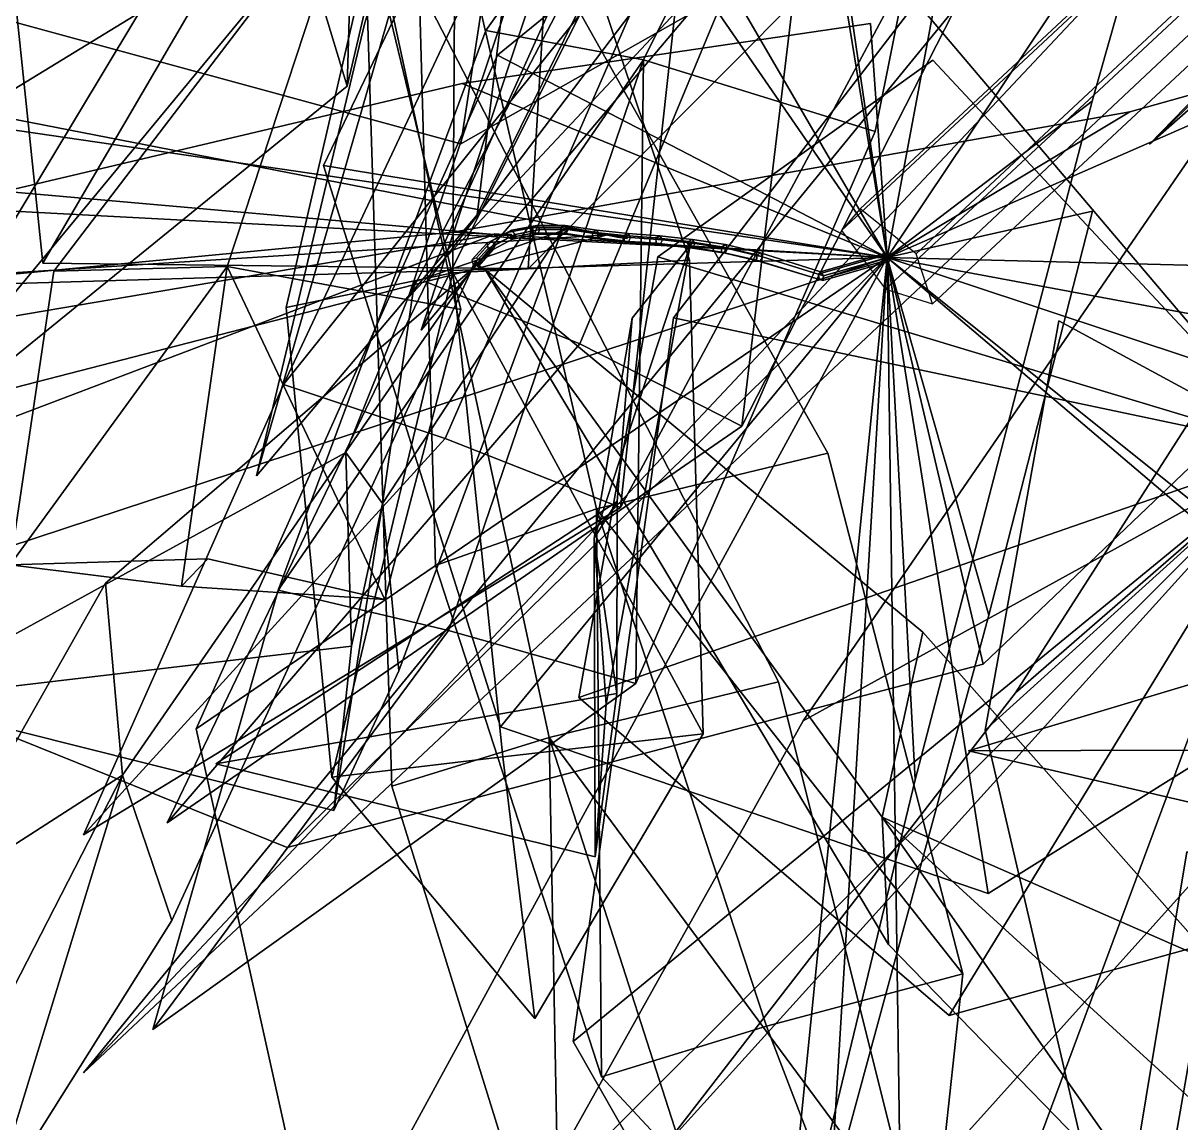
# Model space of a CAD drawing. Header units: metres. Extents: x -422 to 269, y -311 to 154.
# Drawn here: x -342.8 to -288.6, y -136.4 to -84.9 of the extents above; entities that cross this region are included whole.
import ezdxf

# ---------------------------------------------------------------- set-up
doc = ezdxf.new("R2010")
doc.units = ezdxf.units.M

msp = doc.modelspace()

# ---------------------------------------------------------------- linework, layer by layer
at = {"layer": 'coral-li_Intrnd', "color": 3}
for points in [[(-284.9926, -76.2491, 492.2734), (-303.6199, -93.6227, 502.6831), (-304.5042, -94.6446, 499.3952), (-285.8769, -77.271, 488.9856)], [(-282.377, -78.3595, 493.4315), (-301.0044, -95.7331, 503.8412), (-303.6199, -93.6227, 502.6831), (-284.9926, -76.2491, 492.2734)], [(-285.8769, -77.271, 488.9856), (-304.5042, -94.6446, 499.3952), (-302.4434, -97.3961, 498.4906), (-283.8161, -80.02258, 488.081)], [(-281.6204, -80.7054, 490.8702), (-300.2477, -98.07905, 501.2798), (-301.0044, -95.7331, 503.8412), (-282.377, -78.3595, 493.4315)], [(-283.8161, -80.02258, 488.081), (-302.4434, -97.3961, 498.4906), (-300.2477, -98.07905, 501.2798), (-281.6204, -80.7054, 490.8702)]]:
    msp.add_3dface(points, dxfattribs=at)
at = {"layer": 'coral-li_Leaf', "color": 3}
for points in [[(-238.7747, -37.8485, 415.8614), (-290.0827, -90.6017, 398.9968), (-238.4681, -40.3629, 398.9482)], [(-238.7747, -37.8485, 415.8614), (-238.4681, -40.3629, 398.9482), (-290.0827, -90.6017, 398.9968)], [(-238.4681, -40.3629, 398.9482), (-290.0827, -90.6017, 398.9968), (-239.4201, -46.04441, 379.2405)], [(-238.4681, -40.3629, 398.9482), (-239.4201, -46.04441, 379.2405), (-290.0827, -90.6017, 398.9968)], [(-294.505, -48.01874, 404.6615), (-321.1487, -85.2907, 418.0267), (-313.77, -86.6579, 423.1581)], [(-294.505, -48.01874, 404.6615), (-313.77, -86.6579, 423.1581), (-321.1487, -85.2907, 418.0267)], [(-313.77, -86.6579, 423.1581), (-302.9224, -90.00925, 427.8587), (-294.505, -48.01874, 404.6615)], [(-313.77, -86.6579, 423.1581), (-294.505, -48.01874, 404.6615), (-302.9224, -90.00925, 427.8587)], [(-261.8304, -60.6602, 445.2802), (-339.9777, -134.0697, 433.5933), (-269.9305, -59.5522, 422.2572)], [(-261.8304, -60.6602, 445.2802), (-269.9305, -59.5522, 422.2572), (-339.9777, -134.0697, 433.5933)], [(-269.9305, -59.5522, 422.2572), (-339.9777, -134.0697, 433.5933), (-281.1758, -62.2193, 395.2979)], [(-269.9305, -59.5522, 422.2572), (-281.1758, -62.2193, 395.2979), (-339.9777, -134.0697, 433.5933)], [(-326.8136, -59.7397, 322.4829), (-329.6631, -81.1738, 306.4727), (-327.6305, -87.8942, 313.1901)], [(-326.8136, -59.7397, 322.4829), (-327.6305, -87.8942, 313.1901), (-329.6631, -81.1738, 306.4727)], [(-326.8136, -59.7397, 322.4829), (-327.6305, -87.8942, 313.1901), (-322.7631, -67.06164, 329.8543)], [(-326.8136, -59.7397, 322.4829), (-322.7631, -67.06164, 329.8543), (-327.6305, -87.8942, 313.1901)], [(-322.4857, -63.7273, 396.0552), (-330.4829, -98.2463, 420.9609), (-322.6964, -96.6285, 423.1555)], [(-322.4857, -63.7273, 396.0552), (-322.6964, -96.6285, 423.1555), (-330.4829, -98.2463, 420.9609)], [(-322.6964, -96.6285, 423.1555), (-311.6086, -96.03683, 424.1868), (-322.4857, -63.7273, 396.0552)], [(-322.6964, -96.6285, 423.1555), (-322.4857, -63.7273, 396.0552), (-311.6086, -96.03683, 424.1868)], [(-313.9787, -68.5864, 284.1694), (-324.1729, -99.3138, 269.0543), (-311.7855, -74.6509, 289.0598)], [(-313.9787, -68.5864, 284.1694), (-311.7855, -74.6509, 289.0598), (-324.1729, -99.3138, 269.0543)], [(-315.0077, -68.8494, 275.611), (-324.7797, -97.7991, 257.0913), (-313.1148, -75.3943, 279.9797)], [(-315.0077, -68.8494, 275.611), (-313.1148, -75.3943, 279.9797), (-324.7797, -97.7991, 257.0913)], [(-324.6166, -70.4184, 401.897), (-323.4979, -110.3305, 418.6777), (-315.9662, -107.6647, 420.7346)], [(-324.6166, -70.4184, 401.897), (-315.9662, -107.6647, 420.7346), (-323.4979, -110.3305, 418.6777)], [(-315.9662, -107.6647, 420.7346), (-305.135, -105.0597, 421.2376), (-324.6166, -70.4184, 401.897)], [(-315.9662, -107.6647, 420.7346), (-324.6166, -70.4184, 401.897), (-305.135, -105.0597, 421.2376)], [(-311.7424, -70.08252, 401.4417), (-323.9006, -97.06001, 405.7156), (-305.4226, -72.6834, 407.4368)], [(-311.7424, -70.08252, 401.4417), (-305.4226, -72.6834, 407.4368), (-323.9006, -97.06001, 405.7156)], [(-305.4226, -72.6834, 407.4368), (-323.9006, -97.06001, 405.7156), (-316.7435, -99.9459, 410.186)], [(-305.4226, -72.6834, 407.4368), (-316.7435, -99.9459, 410.186), (-323.9006, -97.06001, 405.7156)], [(-305.4226, -72.6834, 407.4368), (-316.7435, -99.9459, 410.186), (-309.1687, -103.8023, 416.6974)], [(-305.4226, -72.6834, 407.4368), (-309.1687, -103.8023, 416.6974), (-316.7435, -99.9459, 410.186)], [(-305.4226, -72.6834, 407.4368), (-309.1687, -103.8023, 416.6974), (-295.6685, -77.3659, 413.2617)], [(-305.4226, -72.6834, 407.4368), (-295.6685, -77.3659, 413.2617), (-309.1687, -103.8023, 416.6974)], [(-311.7855, -74.6509, 289.0598), (-324.1729, -99.3138, 269.0543), (-310.1409, -82.7068, 294.2381)], [(-311.7855, -74.6509, 289.0598), (-310.1409, -82.7068, 294.2381), (-324.1729, -99.3138, 269.0543)], [(-313.1148, -75.3943, 279.9797), (-324.7797, -97.7991, 257.0913), (-311.8043, -83.9408, 284.4134)], [(-313.1148, -75.3943, 279.9797), (-311.8043, -83.9408, 284.4134), (-324.7797, -97.7991, 257.0913)], [(-332.3957, -76.1505, 300.7453), (-350.7755, -106.7029, 298.4437), (-329.6631, -81.1738, 306.4727)], [(-332.3957, -76.1505, 300.7453), (-329.6631, -81.1738, 306.4727), (-350.7755, -106.7029, 298.4437)], [(-318.5131, -76.08722, 411.7522), (-330.6132, -101.8482, 420.9082), (-311.5917, -78.1057, 417.2898)], [(-318.5131, -76.08722, 411.7522), (-311.5917, -78.1057, 417.2898), (-330.6132, -101.8482, 420.9082)], [(-327.2279, -78.01652, 406.9021), (-341.3569, -96.5397, 443.4134), (-333.2492, -96.3222, 444.9233)], [(-327.2279, -78.01652, 406.9021), (-333.2492, -96.3222, 444.9233), (-341.3569, -96.5397, 443.4134)], [(-333.2492, -96.3222, 444.9233), (-322.3206, -98.3409, 445.8436), (-327.2279, -78.01652, 406.9021)], [(-333.2492, -96.3222, 444.9233), (-327.2279, -78.01652, 406.9021), (-322.3206, -98.3409, 445.8436)], [(-311.5917, -78.1057, 417.2898), (-330.6132, -101.8482, 420.9082), (-323.0427, -104.3755, 424.888)], [(-311.5917, -78.1057, 417.2898), (-323.0427, -104.3755, 424.888), (-330.6132, -101.8482, 420.9082)], [(-326.882, -78.1027, 406.2949), (-325.5396, -120.6463, 414.2988), (-318.1754, -118.3692, 417.2392)], [(-326.882, -78.1027, 406.2949), (-318.1754, -118.3692, 417.2392), (-325.5396, -120.6463, 414.2988)], [(-318.1754, -118.3692, 417.2392), (-307.4446, -115.774, 418.8116), (-326.882, -78.1027, 406.2949)], [(-318.1754, -118.3692, 417.2392), (-326.882, -78.1027, 406.2949), (-307.4446, -115.774, 418.8116)], [(-311.5917, -78.1057, 417.2898), (-323.0427, -104.3755, 424.888), (-314.8394, -107.6145, 430.9594)], [(-311.5917, -78.1057, 417.2898), (-314.8394, -107.6145, 430.9594), (-323.0427, -104.3755, 424.888)], [(-311.5917, -78.1057, 417.2898), (-314.8394, -107.6145, 430.9594), (-301.3199, -82.3274, 422.5496)], [(-311.5917, -78.1057, 417.2898), (-301.3199, -82.3274, 422.5496), (-314.8394, -107.6145, 430.9594)], [(-329.6631, -81.1738, 306.4727), (-350.7755, -106.7029, 298.4437), (-327.6305, -87.8942, 313.1901)], [(-329.6631, -81.1738, 306.4727), (-327.6305, -87.8942, 313.1901), (-350.7755, -106.7029, 298.4437)], [(-321.1487, -85.2907, 418.0267), (-330.8575, -111.4746, 428.7044), (-313.77, -86.6579, 423.1581)], [(-321.1487, -85.2907, 418.0267), (-313.77, -86.6579, 423.1581), (-330.8575, -111.4746, 428.7044)], [(-357.7393, -97.5488, 508.4318), (-358.6352, -86.4395, 508.8017), (-315.4464, -94.8437, 513.0098)], [(-357.7393, -97.5488, 508.4318), (-315.4464, -94.8437, 513.0098), (-358.6352, -86.4395, 508.8017)], [(-313.77, -86.6579, 423.1581), (-330.8575, -111.4746, 428.7044), (-322.8961, -113.3587, 432.2546)], [(-313.77, -86.6579, 423.1581), (-322.8961, -113.3587, 432.2546), (-330.8575, -111.4746, 428.7044)], [(-313.77, -86.6579, 423.1581), (-322.8961, -113.3587, 432.2546), (-314.124, -115.8399, 437.8707)], [(-313.77, -86.6579, 423.1581), (-314.124, -115.8399, 437.8707), (-322.8961, -113.3587, 432.2546)], [(-313.77, -86.6579, 423.1581), (-314.124, -115.8399, 437.8707), (-302.9224, -90.00925, 427.8587)], [(-313.77, -86.6579, 423.1581), (-302.9224, -90.00925, 427.8587), (-314.124, -115.8399, 437.8707)], [(-362.0593, -101.8466, 528.6406), (-363.5914, -91.05433, 530.993), (-320.7627, -94.832, 520.7444)], [(-362.0593, -101.8466, 528.6406), (-320.7627, -94.832, 520.7444), (-363.5914, -91.05433, 530.993)], [(-317.5836, -94.664, 517.2385), (-325.2144, -115.2587, 554.5674), (-325.9778, -107.4232, 557.0343)], [(-317.5836, -94.664, 517.2385), (-325.9778, -107.4232, 557.0343), (-325.2144, -115.2587, 554.5674)], [(-325.9778, -107.4232, 557.0343), (-324.4901, -97.04379, 560.8302), (-317.5836, -94.664, 517.2385)], [(-325.9778, -107.4232, 557.0343), (-317.5836, -94.664, 517.2385), (-324.4901, -97.04379, 560.8302)], [(-320.7627, -94.832, 520.7444), (-360.5476, -109.9561, 528.7595), (-362.0593, -101.8466, 528.6406)], [(-320.7627, -94.832, 520.7444), (-362.0593, -101.8466, 528.6406), (-360.5476, -109.9561, 528.7595)], [(-315.4464, -94.8437, 513.0098), (-357.2881, -105.6274, 510.0426), (-357.7393, -97.5488, 508.4318)], [(-315.4464, -94.8437, 513.0098), (-357.7393, -97.5488, 508.4318), (-357.2881, -105.6274, 510.0426)], [(-311.5809, -95.3283, 510.1295), (-315.5129, -116.8166, 547.5275), (-316.0803, -109.0447, 550.2366)], [(-311.5809, -95.3283, 510.1295), (-316.0803, -109.0447, 550.2366), (-315.5129, -116.8166, 547.5275)], [(-316.0803, -109.0447, 550.2366), (-314.294, -98.7425, 554.1134), (-311.5809, -95.3283, 510.1295)], [(-316.0803, -109.0447, 550.2366), (-311.5809, -95.3283, 510.1295), (-314.294, -98.7425, 554.1134)], [(-341.3569, -96.5397, 443.4134), (-343.4012, -110.2951, 466.7107), (-333.2492, -96.3222, 444.9233)], [(-341.3569, -96.5397, 443.4134), (-333.2492, -96.3222, 444.9233), (-343.4012, -110.2951, 466.7107)], [(-333.2492, -96.3222, 444.9233), (-343.4012, -110.2951, 466.7107), (-335.3827, -111.2885, 467.1793)], [(-333.2492, -96.3222, 444.9233), (-335.3827, -111.2885, 467.1793), (-343.4012, -110.2951, 466.7107)], [(-333.2492, -96.3222, 444.9233), (-335.3827, -111.2885, 467.1793), (-325.8685, -111.91, 469.053)], [(-333.2492, -96.3222, 444.9233), (-325.8685, -111.91, 469.053), (-335.3827, -111.2885, 467.1793)], [(-333.2492, -96.3222, 444.9233), (-325.8685, -111.91, 469.053), (-322.3206, -98.3409, 445.8436)], [(-333.2492, -96.3222, 444.9233), (-322.3206, -98.3409, 445.8436), (-325.8685, -111.91, 469.053)], [(-322.6964, -96.6285, 423.1555), (-310.9782, -118.1982, 439.8028), (-311.6086, -96.03683, 424.1868)], [(-322.6964, -96.6285, 423.1555), (-311.6086, -96.03683, 424.1868), (-310.9782, -118.1982, 439.8028)], [(-338.1465, -120.1428, 556.6746), (-338.9379, -111.1527, 563.225), (-321.7968, -96.4698, 525.2224)], [(-338.1465, -120.1428, 556.6746), (-321.7968, -96.4698, 525.2224), (-338.9379, -111.1527, 563.225)], [(-321.7968, -96.4698, 525.2224), (-335.8352, -126.9414, 552.6126), (-338.1465, -120.1428, 556.6746)], [(-321.7968, -96.4698, 525.2224), (-338.1465, -120.1428, 556.6746), (-335.8352, -126.9414, 552.6126)], [(-330.4829, -98.2463, 420.9609), (-328.3522, -120.2302, 436.7191), (-322.6964, -96.6285, 423.1555)], [(-330.4829, -98.2463, 420.9609), (-322.6964, -96.6285, 423.1555), (-328.3522, -120.2302, 436.7191)], [(-322.6964, -96.6285, 423.1555), (-328.3522, -120.2302, 436.7191), (-320.3502, -119.2834, 437.4777)], [(-322.6964, -96.6285, 423.1555), (-320.3502, -119.2834, 437.4777), (-328.3522, -120.2302, 436.7191)], [(-322.6964, -96.6285, 423.1555), (-320.3502, -119.2834, 437.4777), (-310.9782, -118.1982, 439.8028)], [(-322.6964, -96.6285, 423.1555), (-310.9782, -118.1982, 439.8028), (-320.3502, -119.2834, 437.4777)], [(-321.1748, -96.4746, 525.0963), (-302.3062, -128.0611, 547.9455), (-302.6009, -122.1046, 553.6459)], [(-321.1748, -96.4746, 525.0963), (-302.6009, -122.1046, 553.6459), (-302.3062, -128.0611, 547.9455)], [(-302.6009, -122.1046, 553.6459), (-300.6924, -113.4383, 560.3994), (-321.1748, -96.4746, 525.0963)], [(-302.6009, -122.1046, 553.6459), (-321.1748, -96.4746, 525.0963), (-300.6924, -113.4383, 560.3994)], [(-323.9006, -97.06001, 405.7156), (-336.0628, -122.3675, 433.314), (-316.7435, -99.9459, 410.186)], [(-323.9006, -97.06001, 405.7156), (-316.7435, -99.9459, 410.186), (-336.0628, -122.3675, 433.314)], [(-325.9778, -107.4232, 557.0343), (-327.6948, -105.0281, 586.5472), (-324.4901, -97.04379, 560.8302)], [(-325.9778, -107.4232, 557.0343), (-324.4901, -97.04379, 560.8302), (-327.6948, -105.0281, 586.5472)], [(-316.0803, -109.0447, 550.2366), (-314.9934, -107.3287, 579.8267), (-314.294, -98.7425, 554.1134)], [(-316.0803, -109.0447, 550.2366), (-314.294, -98.7425, 554.1134), (-314.9934, -107.3287, 579.8267)], [(-316.7435, -99.9459, 410.186), (-336.0628, -122.3675, 433.314), (-309.1687, -103.8023, 416.6974)], [(-316.7435, -99.9459, 410.186), (-309.1687, -103.8023, 416.6974), (-336.0628, -122.3675, 433.314)], [(-330.6132, -101.8482, 420.9082), (-339.9773, -122.9319, 452.812), (-323.0427, -104.3755, 424.888)], [(-330.6132, -101.8482, 420.9082), (-323.0427, -104.3755, 424.888), (-339.9773, -122.9319, 452.812)], [(-323.0427, -104.3755, 424.888), (-339.9773, -122.9319, 452.812), (-314.8394, -107.6145, 430.9594)], [(-323.0427, -104.3755, 424.888), (-314.8394, -107.6145, 430.9594), (-339.9773, -122.9319, 452.812)], [(-327.4389, -114.0934, 583.0582), (-348.818, -116.6266, 609.4863), (-327.6948, -105.0281, 586.5472)], [(-327.4389, -114.0934, 583.0582), (-327.6948, -105.0281, 586.5472), (-348.818, -116.6266, 609.4863)], [(-325.9778, -107.4232, 557.0343), (-327.4389, -114.0934, 583.0582), (-327.6948, -105.0281, 586.5472)], [(-325.9778, -107.4232, 557.0343), (-327.6948, -105.0281, 586.5472), (-327.4389, -114.0934, 583.0582)], [(-315.9662, -107.6647, 420.7346), (-298.8205, -129.4297, 431.3179), (-305.135, -105.0597, 421.2376)], [(-315.9662, -107.6647, 420.7346), (-305.135, -105.0597, 421.2376), (-298.8205, -129.4297, 431.3179)], [(-315.0218, -116.3108, 576.1201), (-333.7745, -119.6012, 604.3943), (-314.9934, -107.3287, 579.8267)], [(-315.0218, -116.3108, 576.1201), (-314.9934, -107.3287, 579.8267), (-333.7745, -119.6012, 604.3943)], [(-325.2144, -115.2587, 554.5674), (-328.2644, -121.7983, 580.7224), (-325.9778, -107.4232, 557.0343)], [(-325.2144, -115.2587, 554.5674), (-325.9778, -107.4232, 557.0343), (-328.2644, -121.7983, 580.7224)], [(-325.9778, -107.4232, 557.0343), (-328.2644, -121.7983, 580.7224), (-327.4389, -114.0934, 583.0582)], [(-325.9778, -107.4232, 557.0343), (-327.4389, -114.0934, 583.0582), (-328.2644, -121.7983, 580.7224)], [(-323.4979, -110.3305, 418.6777), (-315.7356, -134.2555, 428.851), (-315.9662, -107.6647, 420.7346)], [(-323.4979, -110.3305, 418.6777), (-315.9662, -107.6647, 420.7346), (-315.7356, -134.2555, 428.851)], [(-316.0803, -109.0447, 550.2366), (-315.0218, -116.3108, 576.1201), (-314.9934, -107.3287, 579.8267)], [(-316.0803, -109.0447, 550.2366), (-314.9934, -107.3287, 579.8267), (-315.0218, -116.3108, 576.1201)], [(-315.9662, -107.6647, 420.7346), (-315.7356, -134.2555, 428.851), (-308.0139, -131.8817, 429.3466)], [(-315.9662, -107.6647, 420.7346), (-308.0139, -131.8817, 429.3466), (-315.7356, -134.2555, 428.851)], [(-315.9662, -107.6647, 420.7346), (-308.0139, -131.8817, 429.3466), (-298.8205, -129.4297, 431.3179)], [(-315.9662, -107.6647, 420.7346), (-298.8205, -129.4297, 431.3179), (-308.0139, -131.8817, 429.3466)], [(-261.7072, -118.882, 611.1658), (-298.5492, -118.9948, 603.8492), (-263.7991, -108.5782, 609.1403)], [(-261.7072, -118.882, 611.1658), (-263.7991, -108.5782, 609.1403), (-298.5492, -118.9948, 603.8492)], [(-315.5129, -116.8166, 547.5275), (-316.0244, -123.9672, 573.6954), (-316.0803, -109.0447, 550.2366)], [(-315.5129, -116.8166, 547.5275), (-316.0803, -109.0447, 550.2366), (-316.0244, -123.9672, 573.6954)], [(-316.0803, -109.0447, 550.2366), (-316.0244, -123.9672, 573.6954), (-315.0218, -116.3108, 576.1201)], [(-316.0803, -109.0447, 550.2366), (-315.0218, -116.3108, 576.1201), (-316.0244, -123.9672, 573.6954)], [(-343.4012, -110.2951, 466.7107), (-334.1505, -110.0131, 501.2201), (-335.3827, -111.2885, 467.1793)], [(-343.4012, -110.2951, 466.7107), (-335.3827, -111.2885, 467.1793), (-334.1505, -110.0131, 501.2201)], [(-335.3827, -111.2885, 467.1793), (-334.1505, -110.0131, 501.2201), (-325.8685, -111.91, 469.053)], [(-335.3827, -111.2885, 467.1793), (-325.8685, -111.91, 469.053), (-334.1505, -110.0131, 501.2201)], [(-338.1465, -120.1428, 556.6746), (-347.4026, -126.0848, 584.2193), (-338.9379, -111.1527, 563.225)], [(-338.1465, -120.1428, 556.6746), (-338.9379, -111.1527, 563.225), (-347.4026, -126.0848, 584.2193)], [(-330.8575, -111.4746, 428.7044), (-336.7274, -132.0464, 461.756), (-322.8961, -113.3587, 432.2546)], [(-330.8575, -111.4746, 428.7044), (-322.8961, -113.3587, 432.2546), (-336.7274, -132.0464, 461.756)], [(-322.8961, -113.3587, 432.2546), (-336.7274, -132.0464, 461.756), (-314.124, -115.8399, 437.8707)], [(-322.8961, -113.3587, 432.2546), (-314.124, -115.8399, 437.8707), (-336.7274, -132.0464, 461.756)], [(-302.6009, -122.1046, 553.6459), (-286.9611, -128.9485, 577.8999), (-300.6924, -113.4383, 560.3994)], [(-302.6009, -122.1046, 553.6459), (-300.6924, -113.4383, 560.3994), (-286.9611, -128.9485, 577.8999)], [(-328.2644, -121.7983, 580.7224), (-348.818, -116.6266, 609.4863), (-327.4389, -114.0934, 583.0582)], [(-328.2644, -121.7983, 580.7224), (-327.4389, -114.0934, 583.0582), (-348.818, -116.6266, 609.4863)], [(-318.1754, -118.3692, 417.2392), (-300.9935, -141.6343, 423.813), (-307.4446, -115.774, 418.8116)], [(-318.1754, -118.3692, 417.2392), (-307.4446, -115.774, 418.8116), (-300.9935, -141.6343, 423.813)], [(-316.0244, -123.9672, 573.6954), (-333.7745, -119.6012, 604.3943), (-315.0218, -116.3108, 576.1201)], [(-316.0244, -123.9672, 573.6954), (-315.0218, -116.3108, 576.1201), (-333.7745, -119.6012, 604.3943)], [(-325.5396, -120.6463, 414.2988), (-317.6575, -146.0705, 419.5559), (-318.1754, -118.3692, 417.2392)], [(-325.5396, -120.6463, 414.2988), (-318.1754, -118.3692, 417.2392), (-317.6575, -146.0705, 419.5559)], [(-320.3502, -119.2834, 437.4777), (-318.8452, -131.5198, 469.2571), (-310.9782, -118.1982, 439.8028)], [(-320.3502, -119.2834, 437.4777), (-310.9782, -118.1982, 439.8028), (-318.8452, -131.5198, 469.2571)], [(-318.1754, -118.3692, 417.2392), (-317.6575, -146.0705, 419.5559), (-310.0264, -143.7447, 420.9199)], [(-318.1754, -118.3692, 417.2392), (-310.0264, -143.7447, 420.9199), (-317.6575, -146.0705, 419.5559)], [(-318.1754, -118.3692, 417.2392), (-310.0264, -143.7447, 420.9199), (-300.9935, -141.6343, 423.813)], [(-318.1754, -118.3692, 417.2392), (-300.9935, -141.6343, 423.813), (-310.0264, -143.7447, 420.9199)], [(-261.0741, -127.7187, 612.1903), (-298.5492, -118.9948, 603.8492), (-261.7072, -118.882, 611.1658)], [(-261.0741, -127.7187, 612.1903), (-261.7072, -118.882, 611.1658), (-298.5492, -118.9948, 603.8492)], [(-328.3522, -120.2302, 436.7191), (-318.8452, -131.5198, 469.2571), (-320.3502, -119.2834, 437.4777)], [(-328.3522, -120.2302, 436.7191), (-320.3502, -119.2834, 437.4777), (-318.8452, -131.5198, 469.2571)], [(-338.1465, -120.1428, 556.6746), (-345.1739, -133.8078, 578.7597), (-347.4026, -126.0848, 584.2193)], [(-338.1465, -120.1428, 556.6746), (-347.4026, -126.0848, 584.2193), (-345.1739, -133.8078, 578.7597)], [(-338.1465, -120.1428, 556.6746), (-344.4379, -140.6, 574.4206), (-345.1739, -133.8078, 578.7597)], [(-338.1465, -120.1428, 556.6746), (-345.1739, -133.8078, 578.7597), (-344.4379, -140.6, 574.4206)], [(-335.8352, -126.9414, 552.6126), (-344.4379, -140.6, 574.4206), (-338.1465, -120.1428, 556.6746)], [(-335.8352, -126.9414, 552.6126), (-338.1465, -120.1428, 556.6746), (-344.4379, -140.6, 574.4206)], [(-302.3062, -128.0611, 547.9455), (-288.404, -142.359, 566.3426), (-302.6009, -122.1046, 553.6459)], [(-302.3062, -128.0611, 547.9455), (-302.6009, -122.1046, 553.6459), (-288.404, -142.359, 566.3426)], [(-302.6009, -122.1046, 553.6459), (-288.404, -142.359, 566.3426), (-287.4925, -135.8929, 571.1241)], [(-302.6009, -122.1046, 553.6459), (-287.4925, -135.8929, 571.1241), (-288.404, -142.359, 566.3426)], [(-302.6009, -122.1046, 553.6459), (-287.4925, -135.8929, 571.1241), (-286.9611, -128.9485, 577.8999)], [(-302.6009, -122.1046, 553.6459), (-286.9611, -128.9485, 577.8999), (-287.4925, -135.8929, 571.1241)], [(-288.337, -123.7199, 470.116), (-292.7786, -150.5148, 457.6189), (-279.8278, -126.5416, 471.625)], [(-288.337, -123.7199, 470.116), (-279.8278, -126.5416, 471.625), (-292.7786, -150.5148, 457.6189)], [(-279.8278, -126.5416, 471.625), (-292.7786, -150.5148, 457.6189), (-284.0532, -152.3593, 457.6769)], [(-279.8278, -126.5416, 471.625), (-284.0532, -152.3593, 457.6769), (-292.7786, -150.5148, 457.6189)], [(-308.0139, -131.8817, 429.3466), (-301.0532, -150.024, 457.3526), (-298.8205, -129.4297, 431.3179)], [(-308.0139, -131.8817, 429.3466), (-298.8205, -129.4297, 431.3179), (-301.0532, -150.024, 457.3526)], [(-315.7356, -134.2555, 428.851), (-301.0532, -150.024, 457.3526), (-308.0139, -131.8817, 429.3466)], [(-315.7356, -134.2555, 428.851), (-308.0139, -131.8817, 429.3466), (-301.0532, -150.024, 457.3526)]]:
    msp.add_3dface(points, dxfattribs=at)
at = {"layer": 'coral-li_Mrstm', "color": 3}
for points in [[(-316.5329, -52.7753, 391.8229), (-349.6227, -83.1337, 357.7736), (-322.3101, -90.591, 369.0615)], [(-316.5329, -52.7753, 391.8229), (-322.3101, -90.591, 369.0615), (-349.6227, -83.1337, 357.7736)], [(-316.5329, -52.7753, 391.8229), (-341.8842, -96.1676, 417.3246), (-344.9959, -66.4237, 423.2086)], [(-316.5329, -52.7753, 391.8229), (-344.9959, -66.4237, 423.2086), (-341.8842, -96.1676, 417.3246)], [(-316.5329, -52.7753, 391.8229), (-319.1581, -96.4318, 399.3209), (-341.8842, -96.1676, 417.3246)], [(-316.5329, -52.7753, 391.8229), (-341.8842, -96.1676, 417.3246), (-319.1581, -96.4318, 399.3209)], [(-316.5329, -52.7753, 391.8229), (-326.8116, -84.9283, 363.0214), (-331.8821, -106.1286, 382.1401)], [(-316.5329, -52.7753, 391.8229), (-331.8821, -106.1286, 382.1401), (-326.8116, -84.9283, 363.0214)], [(-316.5329, -52.7753, 391.8229), (-331.8821, -106.1286, 382.1401), (-321.5486, -93.9093, 408.0807)], [(-316.5329, -52.7753, 391.8229), (-321.5486, -93.9093, 408.0807), (-331.8821, -106.1286, 382.1401)], [(-316.5329, -52.7753, 391.8229), (-322.3101, -90.591, 369.0615), (-296.6451, -76.02074, 385.6973)], [(-316.5329, -52.7753, 391.8229), (-296.6451, -76.02074, 385.6973), (-322.3101, -90.591, 369.0615)], [(-316.5329, -52.7753, 391.8229), (-321.5486, -93.9093, 408.0807), (-307.2958, -65.1541, 418.9309)], [(-316.5329, -52.7753, 391.8229), (-307.2958, -65.1541, 418.9309), (-321.5486, -93.9093, 408.0807)], [(-316.5329, -52.7753, 391.8229), (-297.1571, -74.3231, 384.4655), (-319.1581, -96.4318, 399.3209)], [(-316.5329, -52.7753, 391.8229), (-319.1581, -96.4318, 399.3209), (-297.1571, -74.3231, 384.4655)], [(-302.3586, -95.9046, 501.1315), (-319.1293, -71.5768, 511.1465), (-306.2799, -69.2777, 496.6967)], [(-302.3586, -95.9046, 501.1315), (-306.2799, -69.2777, 496.6967), (-319.1293, -71.5768, 511.1465)], [(-302.3586, -95.9046, 501.1315), (-297.4208, -69.4606, 507.476), (-316.4592, -71.6585, 511.4834)], [(-302.3586, -95.9046, 501.1315), (-316.4592, -71.6585, 511.4834), (-297.4208, -69.4606, 507.476)], [(-302.3586, -95.9046, 501.1315), (-316.4592, -71.6585, 511.4834), (-345.7674, -89.5769, 507.8127)], [(-302.3586, -95.9046, 501.1315), (-345.7674, -89.5769, 507.8127), (-316.4592, -71.6585, 511.4834)], [(-302.3586, -95.9046, 501.1315), (-328.7478, -91.6058, 536.721), (-319.1293, -71.5768, 511.1465)], [(-302.3586, -95.9046, 501.1315), (-319.1293, -71.5768, 511.1465), (-328.7478, -91.6058, 536.721)], [(-302.3586, -95.9046, 501.1315), (-305.8574, -74.427, 484.0906), (-320.5963, -86.4373, 479.4146)], [(-302.3586, -95.9046, 501.1315), (-320.5963, -86.4373, 479.4146), (-305.8574, -74.427, 484.0906)], [(-302.3586, -95.9046, 501.1315), (-292.7749, -88.5919, 529.9078), (-289.3259, -76.4315, 515.0951)], [(-302.3586, -95.9046, 501.1315), (-289.3259, -76.4315, 515.0951), (-292.7749, -88.5919, 529.9078)], [(-283.2296, -104.8782, 507.4014), (-300.9827, -83.9585, 504.0667), (-312.3683, -98.7257, 510.0372)], [(-283.2296, -104.8782, 507.4014), (-312.3683, -98.7257, 510.0372), (-300.9827, -83.9585, 504.0667)], [(-302.3586, -95.9046, 501.1315), (-322.2606, -87.7654, 478.5247), (-303.1378, -84.9496, 476.1631)], [(-302.3586, -95.9046, 501.1315), (-303.1378, -84.9496, 476.1631), (-322.2606, -87.7654, 478.5247)], [(-302.3586, -95.9046, 501.1315), (-279.3123, -85.8182, 512.5793), (-291.0081, -89.08763, 527.9374)], [(-302.3586, -95.9046, 501.1315), (-291.0081, -89.08763, 527.9374), (-279.3123, -85.8182, 512.5793)], [(-302.3586, -95.9046, 501.1315), (-320.5963, -86.4373, 479.4146), (-334.6996, -117.964, 480.2402)], [(-302.3586, -95.9046, 501.1315), (-334.6996, -117.964, 480.2402), (-320.5963, -86.4373, 479.4146)], [(-283.2296, -104.8782, 507.4014), (-313.1016, -95.877, 507.6132), (-300.22, -86.6645, 496.2826)], [(-283.2296, -104.8782, 507.4014), (-300.22, -86.6645, 496.2826), (-313.1016, -95.877, 507.6132)], [(-302.3586, -95.9046, 501.1315), (-346.8106, -93.5582, 501.1404), (-322.2606, -87.7654, 478.5247)], [(-302.3586, -95.9046, 501.1315), (-322.2606, -87.7654, 478.5247), (-346.8106, -93.5582, 501.1404)], [(-302.3586, -95.9046, 501.1315), (-301.0496, -120.352, 538.308), (-292.7749, -88.5919, 529.9078)], [(-302.3586, -95.9046, 501.1315), (-292.7749, -88.5919, 529.9078), (-301.0496, -120.352, 538.308)], [(-302.3586, -95.9046, 501.1315), (-291.0081, -89.08763, 527.9374), (-322.6671, -94.719, 540.567)], [(-302.3586, -95.9046, 501.1315), (-322.6671, -94.719, 540.567), (-291.0081, -89.08763, 527.9374)], [(-302.3586, -95.9046, 501.1315), (-345.7674, -89.5769, 507.8127), (-355.5114, -113.414, 494.4885)], [(-302.3586, -95.9046, 501.1315), (-355.5114, -113.414, 494.4885), (-345.7674, -89.5769, 507.8127)], [(-283.2296, -104.8782, 507.4014), (-287.5597, -90.3264, 533.1572), (-306.2898, -117.594, 543.116)], [(-283.2296, -104.8782, 507.4014), (-306.2898, -117.594, 543.116), (-287.5597, -90.3264, 533.1572)], [(-302.3586, -95.9046, 501.1315), (-320.4583, -117.8742, 549.7696), (-328.7478, -91.6058, 536.721)], [(-302.3586, -95.9046, 501.1315), (-328.7478, -91.6058, 536.721), (-320.4583, -117.8742, 549.7696)], [(-302.3586, -95.9046, 501.1315), (-349.9891, -97.3273, 531.2186), (-346.8106, -93.5582, 501.1404)], [(-302.3586, -95.9046, 501.1315), (-346.8106, -93.5582, 501.1404), (-349.9891, -97.3273, 531.2186)], [(-302.3586, -95.9046, 501.1315), (-292.76, -93.7344, 475.3036), (-297.6025, -112.6447, 476.8207)], [(-302.3586, -95.9046, 501.1315), (-297.6025, -112.6447, 476.8207), (-292.76, -93.7344, 475.3036)], [(-302.3586, -95.9046, 501.1315), (-322.6671, -94.719, 540.567), (-349.9891, -97.3273, 531.2186)], [(-302.3586, -95.9046, 501.1315), (-349.9891, -97.3273, 531.2186), (-322.6671, -94.719, 540.567)], [(-283.2296, -104.8782, 507.4014), (-316.7917, -116.5069, 534.2313), (-313.1016, -95.877, 507.6132)], [(-283.2296, -104.8782, 507.4014), (-313.1016, -95.877, 507.6132), (-316.7917, -116.5069, 534.2313)], [(-302.3586, -95.9046, 501.1315), (-355.5114, -113.414, 494.4885), (-330.4443, -123.5292, 480.4055)], [(-302.3586, -95.9046, 501.1315), (-330.4443, -123.5292, 480.4055), (-355.5114, -113.414, 494.4885)], [(-302.3586, -95.9046, 501.1315), (-334.6996, -117.964, 480.2402), (-328.8265, -144.4834, 490.3849)], [(-302.3586, -95.9046, 501.1315), (-328.8265, -144.4834, 490.3849), (-334.6996, -117.964, 480.2402)], [(-302.3586, -95.9046, 501.1315), (-330.4443, -123.5292, 480.4055), (-297.8705, -114.9368, 476.8203)], [(-302.3586, -95.9046, 501.1315), (-297.8705, -114.9368, 476.8203), (-330.4443, -123.5292, 480.4055)], [(-302.3586, -95.9046, 501.1315), (-328.8265, -144.4834, 490.3849), (-301.7355, -140.3387, 503.7232)], [(-302.3586, -95.9046, 501.1315), (-301.7355, -140.3387, 503.7232), (-328.8265, -144.4834, 490.3849)], [(-302.3586, -95.9046, 501.1315), (-297.6315, -125.6834, 533.6873), (-320.4583, -117.8742, 549.7696)], [(-302.3586, -95.9046, 501.1315), (-320.4583, -117.8742, 549.7696), (-297.6315, -125.6834, 533.6873)], [(-302.3586, -95.9046, 501.1315), (-305.0254, -139.9672, 496.617), (-307.4541, -146.8511, 524.6776)], [(-302.3586, -95.9046, 501.1315), (-307.4541, -146.8511, 524.6776), (-305.0254, -139.9672, 496.617)], [(-302.3586, -95.9046, 501.1315), (-307.4541, -146.8511, 524.6776), (-301.0496, -120.352, 538.308)], [(-302.3586, -95.9046, 501.1315), (-301.0496, -120.352, 538.308), (-307.4541, -146.8511, 524.6776)], [(-302.3586, -95.9046, 501.1315), (-297.6025, -112.6447, 476.8207), (-305.0254, -139.9672, 496.617)], [(-302.3586, -95.9046, 501.1315), (-305.0254, -139.9672, 496.617), (-297.6025, -112.6447, 476.8207)], [(-302.3586, -95.9046, 501.1315), (-301.7355, -140.3387, 503.7232), (-279.3723, -115.4553, 509.0562)], [(-302.3586, -95.9046, 501.1315), (-279.3723, -115.4553, 509.0562), (-301.7355, -140.3387, 503.7232)], [(-302.3586, -95.9046, 501.1315), (-279.3723, -115.4553, 509.0562), (-275.5474, -96.5915, 506.1039)], [(-302.3586, -95.9046, 501.1315), (-275.5474, -96.5915, 506.1039), (-279.3723, -115.4553, 509.0562)], [(-302.3586, -95.9046, 501.1315), (-276.4483, -100.7343, 492.8097), (-279.4208, -114.2733, 506.6375)], [(-302.3586, -95.9046, 501.1315), (-279.4208, -114.2733, 506.6375), (-276.4483, -100.7343, 492.8097)], [(-302.3586, -95.9046, 501.1315), (-279.4208, -114.2733, 506.6375), (-297.6315, -125.6834, 533.6873)], [(-302.3586, -95.9046, 501.1315), (-297.6315, -125.6834, 533.6873), (-279.4208, -114.2733, 506.6375)], [(-302.3586, -95.9046, 501.1315), (-297.8705, -114.9368, 476.8203), (-284.2125, -101.9355, 481.6794)], [(-302.3586, -95.9046, 501.1315), (-284.2125, -101.9355, 481.6794), (-297.8705, -114.9368, 476.8203)], [(-283.2296, -104.8782, 507.4014), (-312.3683, -98.7257, 510.0372), (-317.052, -132.6082, 514.8907)], [(-283.2296, -104.8782, 507.4014), (-317.052, -132.6082, 514.8907), (-312.3683, -98.7257, 510.0372)], [(-283.2296, -104.8782, 507.4014), (-294.3222, -98.8657, 482.8102), (-297.78, -118.0304, 484.8367)], [(-283.2296, -104.8782, 507.4014), (-297.78, -118.0304, 484.8367), (-294.3222, -98.8657, 482.8102)], [(-283.2296, -104.8782, 507.4014), (-296.3502, -116.283, 481.4942), (-285.8623, -99.8945, 480.713)], [(-283.2296, -104.8782, 507.4014), (-285.8623, -99.8945, 480.713), (-296.3502, -116.283, 481.4942)], [(-283.2296, -104.8782, 507.4014), (-306.2898, -117.594, 543.116), (-319.2804, -140.8117, 531.5892)], [(-283.2296, -104.8782, 507.4014), (-319.2804, -140.8117, 531.5892), (-306.2898, -117.594, 543.116)], [(-283.2296, -104.8782, 507.4014), (-319.2804, -140.8117, 531.5892), (-312.8842, -137.6267, 501.9589)], [(-283.2296, -104.8782, 507.4014), (-312.8842, -137.6267, 501.9589), (-319.2804, -140.8117, 531.5892)], [(-283.2296, -104.8782, 507.4014), (-317.052, -132.6082, 514.8907), (-302.81, -157.5881, 511.1687)], [(-283.2296, -104.8782, 507.4014), (-302.81, -157.5881, 511.1687), (-317.052, -132.6082, 514.8907)], [(-283.2296, -104.8782, 507.4014), (-299.4585, -131.3815, 554.4133), (-316.7917, -116.5069, 534.2313)], [(-283.2296, -104.8782, 507.4014), (-316.7917, -116.5069, 534.2313), (-299.4585, -131.3815, 554.4133)], [(-283.2296, -104.8782, 507.4014), (-312.8842, -137.6267, 501.9589), (-296.3502, -116.283, 481.4942)], [(-283.2296, -104.8782, 507.4014), (-296.3502, -116.283, 481.4942), (-312.8842, -137.6267, 501.9589)], [(-283.2296, -104.8782, 507.4014), (-302.81, -157.5881, 511.1687), (-276.3237, -148.1237, 499.4254)], [(-283.2296, -104.8782, 507.4014), (-276.3237, -148.1237, 499.4254), (-302.81, -157.5881, 511.1687)], [(-283.2296, -104.8782, 507.4014), (-272.7076, -123.9375, 546.067), (-299.4585, -131.3815, 554.4133)], [(-283.2296, -104.8782, 507.4014), (-299.4585, -131.3815, 554.4133), (-272.7076, -123.9375, 546.067)], [(-283.2296, -104.8782, 507.4014), (-297.78, -118.0304, 484.8367), (-290.7722, -148.0477, 500.437)], [(-283.2296, -104.8782, 507.4014), (-290.7722, -148.0477, 500.437), (-297.78, -118.0304, 484.8367)], [(-283.2296, -104.8782, 507.4014), (-290.7722, -148.0477, 500.437), (-273.274, -158.6604, 520.9763)], [(-283.2296, -104.8782, 507.4014), (-273.274, -158.6604, 520.9763), (-290.7722, -148.0477, 500.437)]]:
    msp.add_3dface(points, dxfattribs=at)
at = {"layer": 'coral-li_Petiole', "color": 3}
for points in [[(-319.9371, -94.6358, 520.2413), (-320.8797, -95.1392, 522.303), (-321.0839, -95.2371, 522.1857), (-320.1414, -94.7338, 520.124)], [(-320.1414, -94.7338, 520.124), (-321.0839, -95.2371, 522.1857), (-321.0412, -95.4852, 522.1447), (-320.0987, -94.9819, 520.0829)], [(-319.7664, -94.8225, 520.2737), (-320.7089, -95.3258, 522.3355), (-320.8797, -95.1392, 522.303), (-319.9371, -94.6358, 520.2413)], [(-320.3175, -94.8289, 520.525), (-320.7585, -94.8053, 520.7498), (-320.7726, -94.8173, 520.7233), (-320.3379, -94.8407, 520.5031)], [(-320.3028, -94.8536, 520.5397), (-320.7502, -94.83, 520.7688), (-320.7585, -94.8053, 520.7498), (-320.3175, -94.8289, 520.525)], [(-318.7572, -94.4102, 518.2106), (-319.9286, -94.6322, 520.222), (-320.1273, -94.7299, 520.0955), (-318.9506, -94.5083, 518.0764)], [(-318.9506, -94.5083, 518.0764), (-320.1273, -94.7299, 520.0955), (-320.0984, -94.9831, 520.0843), (-318.9346, -94.7627, 518.0872)], [(-318.9346, -94.7627, 518.0872), (-320.0984, -94.9831, 520.0843), (-319.8774, -95.04222, 520.2065), (-318.7271, -94.8221, 518.2309)], [(-318.6198, -94.603, 518.3056), (-319.775, -94.8241, 520.2902), (-319.9286, -94.6322, 520.222), (-318.7572, -94.4102, 518.2106)], [(-318.7271, -94.8221, 518.2309), (-319.8774, -95.04222, 520.2065), (-319.775, -94.8241, 520.2902), (-318.6198, -94.603, 518.3056)], [(-317.4342, -94.4075, 516.3022), (-318.7572, -94.4102, 518.2106), (-318.9506, -94.5083, 518.0764), (-317.6276, -94.5056, 516.168)], [(-317.6276, -94.5056, 516.168), (-318.9506, -94.5083, 518.0764), (-318.9346, -94.7627, 518.0872), (-317.6116, -94.7599, 516.1787)], [(-317.6116, -94.7599, 516.1787), (-318.9346, -94.7627, 518.0872), (-318.7271, -94.8221, 518.2309), (-317.4041, -94.8193, 516.3224)], [(-317.2968, -94.6003, 516.3972), (-318.6198, -94.603, 518.3056), (-318.7572, -94.4102, 518.2106), (-317.4342, -94.4075, 516.3022)], [(-317.4041, -94.8193, 516.3224), (-318.7271, -94.8221, 518.2309), (-318.6198, -94.603, 518.3056), (-317.2968, -94.6003, 516.3972)], [(-317.4687, -94.5927, 516.2755), (-317.6165, -94.5922, 516.7485), (-317.6451, -94.6043, 516.7396), (-317.4973, -94.6048, 516.2666)], [(-317.6165, -94.5922, 516.7485), (-317.5773, -94.6373, 517.2404), (-317.607, -94.6498, 517.2416), (-317.6451, -94.6043, 516.7396)], [(-317.4973, -94.6048, 516.2666), (-317.6451, -94.6043, 516.7396), (-317.6431, -94.6365, 516.7402), (-317.4953, -94.6369, 516.2673)], [(-317.6451, -94.6043, 516.7396), (-317.607, -94.6498, 517.2416), (-317.6046, -94.6818, 517.2385), (-317.6431, -94.6365, 516.7402)], [(-317.4953, -94.6369, 516.2673), (-317.6431, -94.6365, 516.7402), (-317.6127, -94.6444, 516.7497), (-317.4649, -94.6448, 516.2767)], [(-317.6431, -94.6365, 516.7402), (-317.6046, -94.6818, 517.2385), (-317.5728, -94.6891, 517.2353), (-317.6127, -94.6444, 516.7497)], [(-317.4488, -94.6173, 516.2817), (-317.5966, -94.6168, 516.7547), (-317.6165, -94.5922, 516.7485), (-317.4687, -94.5927, 516.2755)], [(-317.5966, -94.6168, 516.7547), (-317.5563, -94.6614, 517.2365), (-317.5773, -94.6373, 517.2404), (-317.6165, -94.5922, 516.7485)], [(-315.9652, -94.6225, 514.5027), (-317.4251, -94.408, 516.2889), (-317.6127, -94.5074, 516.1475), (-316.1505, -94.7222, 514.3585)], [(-316.1505, -94.7222, 514.3585), (-317.6127, -94.5074, 516.1475), (-317.6113, -94.7605, 516.1791), (-316.1453, -94.9757, 514.3856)], [(-317.4649, -94.6448, 516.2767), (-317.6127, -94.6444, 516.7497), (-317.5966, -94.6168, 516.7547), (-317.4488, -94.6173, 516.2817)], [(-317.6127, -94.6444, 516.7497), (-317.5728, -94.6891, 517.2353), (-317.5563, -94.6614, 517.2365), (-317.5966, -94.6168, 516.7547)], [(-316.1453, -94.9757, 514.3856), (-317.6113, -94.7605, 516.1791), (-317.4188, -94.8178, 516.3433), (-315.9528, -95.03313, 514.5497)], [(-315.8438, -94.8136, 514.6202), (-317.306, -94.5988, 516.4092), (-317.4251, -94.408, 516.2889), (-315.9652, -94.6225, 514.5027)], [(-315.9528, -95.03313, 514.5497), (-317.4188, -94.8178, 516.3433), (-317.306, -94.5988, 516.4092), (-315.8438, -94.8136, 514.6202)], [(-314.4893, -94.782, 512.717), (-315.9652, -94.6225, 514.5027), (-316.1505, -94.7222, 514.3585), (-314.6746, -94.8817, 512.5728)], [(-314.6746, -94.8817, 512.5728), (-316.1505, -94.7222, 514.3585), (-316.1453, -94.9757, 514.3856), (-314.6694, -95.1353, 512.5998)], [(-314.3679, -94.9731, 512.8345), (-315.8438, -94.8136, 514.6202), (-315.9652, -94.6225, 514.5027), (-314.4893, -94.782, 512.717)], [(-314.4769, -95.1926, 512.7639), (-315.9528, -95.03313, 514.5497), (-315.8438, -94.8136, 514.6202), (-314.3679, -94.9731, 512.8345)], [(-313.0017, -94.886, 510.9369), (-314.4928, -94.7817, 512.7211), (-314.6757, -94.8816, 512.5741), (-313.1837, -94.9861, 510.7888)], [(-312.8835, -95.07678, 511.0582), (-314.369, -94.973, 512.8358), (-314.4928, -94.7817, 512.7211), (-313.0017, -94.886, 510.9369)], [(-320.8797, -95.1392, 522.303), (-321.5858, -95.9199, 524.3968), (-321.7945, -96.01952, 524.2892), (-321.0839, -95.2371, 522.1857)], [(-321.0839, -95.2371, 522.1857), (-321.7945, -96.01952, 524.2892), (-321.7415, -96.2585, 524.2178), (-321.0412, -95.4852, 522.1447)], [(-320.7089, -95.3258, 522.3355), (-321.4018, -96.09657, 524.3929), (-321.5858, -95.9199, 524.3968), (-320.8797, -95.1392, 522.303)], [(-320.806, -95.5409, 522.2386), (-321.4951, -96.3069, 524.2829), (-321.4018, -96.09657, 524.3929), (-320.7089, -95.3258, 522.3355)], [(-320.0987, -94.9819, 520.0829), (-321.0412, -95.4852, 522.1447), (-320.806, -95.5409, 522.2386), (-319.8634, -95.03757, 520.1769)], [(-319.8634, -95.03757, 520.1769), (-320.806, -95.5409, 522.2386), (-320.7089, -95.3258, 522.3355), (-319.7664, -94.8225, 520.2737)], [(-320.3379, -94.8407, 520.5031), (-320.7726, -94.8173, 520.7233), (-320.7731, -94.8495, 520.7258), (-320.336, -94.8729, 520.5038)], [(-320.336, -94.8729, 520.5038), (-320.7731, -94.8495, 520.7258), (-320.759, -94.8574, 520.7543), (-320.314, -94.881, 520.5268)], [(-320.314, -94.881, 520.5268), (-320.759, -94.8574, 520.7543), (-320.7502, -94.83, 520.7688), (-320.3028, -94.8536, 520.5397)], [(-319.9573, -94.8165, 520.1849), (-320.3175, -94.8289, 520.525), (-320.3379, -94.8407, 520.5031), (-319.9777, -94.8284, 520.1629)], [(-319.9777, -94.8284, 520.1629), (-320.3379, -94.8407, 520.5031), (-320.336, -94.8729, 520.5038), (-319.9758, -94.8606, 520.1637)], [(-319.9758, -94.8606, 520.1637), (-320.336, -94.8729, 520.5038), (-320.314, -94.881, 520.5268), (-319.9538, -94.8686, 520.1866)], [(-319.9427, -94.8412, 520.1995), (-320.3028, -94.8536, 520.5397), (-320.3175, -94.8289, 520.525), (-319.9573, -94.8165, 520.1849)], [(-319.9538, -94.8686, 520.1866), (-320.314, -94.881, 520.5268), (-320.3028, -94.8536, 520.5397), (-319.9427, -94.8412, 520.1995)], [(-314.6694, -95.1353, 512.5998), (-316.1453, -94.9757, 514.3856), (-315.9528, -95.03313, 514.5497), (-314.4769, -95.1926, 512.7639)], [(-314.9747, -94.9203, 512.9173), (-315.4478, -94.8317, 512.985), (-315.4528, -94.863, 512.9913), (-314.9763, -94.9521, 512.9224)], [(-314.9763, -94.9521, 512.9224), (-315.4528, -94.863, 512.9913), (-315.4489, -94.8674, 513.0236), (-314.9611, -94.9583, 512.9509)], [(-314.9611, -94.9583, 512.9509), (-315.4489, -94.8674, 513.0236), (-315.4416, -94.8387, 513.0365), (-314.9506, -94.9302, 512.9626)], [(-314.9589, -94.9069, 512.942), (-315.441, -94.8168, 513.0128), (-315.4478, -94.8317, 512.985), (-314.9747, -94.9203, 512.9173)], [(-314.9506, -94.9302, 512.9626), (-315.4416, -94.8387, 513.0365), (-315.441, -94.8168, 513.0128), (-314.9589, -94.9069, 512.942)], [(-314.5462, -94.9804, 512.6758), (-314.9747, -94.9203, 512.9173), (-314.9763, -94.9521, 512.9224), (-314.5478, -95.01228, 512.6809)], [(-314.5478, -95.01228, 512.6809), (-314.9763, -94.9521, 512.9224), (-314.9611, -94.9583, 512.9509), (-314.5326, -95.01852, 512.7094)], [(-314.5304, -94.967, 512.7005), (-314.9589, -94.9069, 512.942), (-314.9747, -94.9203, 512.9173), (-314.5462, -94.9804, 512.6758)], [(-314.5326, -95.01852, 512.7094), (-314.9611, -94.9583, 512.9509), (-314.9506, -94.9302, 512.9626), (-314.5221, -94.9904, 512.7211)], [(-314.5221, -94.9904, 512.7211), (-314.9506, -94.9302, 512.9626), (-314.9589, -94.9069, 512.942), (-314.5304, -94.967, 512.7005)], [(-313.1837, -94.9861, 510.7888), (-314.6757, -94.8816, 512.5741), (-314.6666, -95.1355, 512.5965), (-313.1797, -95.2395, 510.8173)], [(-313.1797, -95.2395, 510.8173), (-314.6666, -95.1355, 512.5965), (-314.4742, -95.1928, 512.7606), (-312.9914, -95.2964, 510.9863)], [(-312.9914, -95.2964, 510.9863), (-314.4742, -95.1928, 512.7606), (-314.369, -94.973, 512.8358), (-312.8835, -95.07678, 511.0582)], [(-311.484, -95.05814, 509.1878), (-313.0017, -94.886, 510.9369), (-313.1837, -94.9861, 510.7888), (-311.666, -95.1581, 509.0397)], [(-311.666, -95.1581, 509.0397), (-313.1837, -94.9861, 510.7888), (-313.1797, -95.2395, 510.8173), (-311.662, -95.4116, 509.0681)], [(-311.662, -95.4116, 509.0681), (-313.1797, -95.2395, 510.8173), (-312.9914, -95.2964, 510.9863), (-311.4736, -95.4684, 509.2371)], [(-311.3658, -95.2488, 509.3091), (-312.8835, -95.07678, 511.0582), (-313.0017, -94.886, 510.9369), (-311.484, -95.05814, 509.1878)], [(-311.4736, -95.4684, 509.2371), (-312.9914, -95.2964, 510.9863), (-312.8835, -95.07678, 511.0582), (-311.3658, -95.2488, 509.3091)], [(-311.5241, -95.2432, 509.1702), (-311.6606, -95.2458, 509.6466), (-311.6894, -95.2578, 509.6383), (-311.5529, -95.2552, 509.1619)], [(-311.6606, -95.2458, 509.6466), (-311.5746, -95.3016, 510.1314), (-311.6039, -95.3144, 510.1352), (-311.6894, -95.2578, 509.6383)], [(-311.5529, -95.2552, 509.1619), (-311.6894, -95.2578, 509.6383), (-311.6873, -95.29, 509.6387), (-311.5508, -95.2874, 509.1623)], [(-311.6894, -95.2578, 509.6383), (-311.6039, -95.3144, 510.1352), (-311.6017, -95.3463, 510.1311), (-311.6873, -95.29, 509.6387)], [(-311.5508, -95.2874, 509.1623), (-311.6873, -95.29, 509.6387), (-311.6567, -95.2979, 509.6475), (-311.5202, -95.2953, 509.1711)], [(-311.6873, -95.29, 509.6387), (-311.6017, -95.3463, 510.1311), (-311.5703, -95.3532, 510.1247), (-311.6567, -95.2979, 509.6475)], [(-310.103, -95.4015, 507.3052), (-311.6616, -95.1588, 509.0346), (-311.6627, -95.4115, 509.069), (-310.1158, -95.6518, 507.3524)], [(-309.9274, -95.2998, 507.4598), (-311.4805, -95.05861, 509.1837), (-311.6616, -95.1588, 509.0346), (-310.103, -95.4015, 507.3052)], [(-311.5041, -95.2678, 509.1758), (-311.6406, -95.2704, 509.6522), (-311.6606, -95.2458, 509.6466), (-311.5241, -95.2432, 509.1702)], [(-311.6406, -95.2704, 509.6522), (-311.5539, -95.3255, 510.125), (-311.5746, -95.3016, 510.1314), (-311.6606, -95.2458, 509.6466)], [(-311.5202, -95.2953, 509.1711), (-311.6567, -95.2979, 509.6475), (-311.6406, -95.2704, 509.6522), (-311.5041, -95.2678, 509.1758)], [(-311.6567, -95.2979, 509.6475), (-311.5703, -95.3532, 510.1247), (-311.5539, -95.3255, 510.125), (-311.6406, -95.2704, 509.6522)], [(-309.8301, -95.4863, 507.604), (-311.368, -95.2484, 509.3116), (-311.4805, -95.05861, 509.1837), (-309.9274, -95.2998, 507.4598)], [(-309.9446, -95.705, 507.5399), (-311.4785, -95.4678, 509.2427), (-311.368, -95.2484, 509.3116), (-309.8301, -95.4863, 507.604)], [(-308.2922, -95.6861, 505.8568), (-309.9274, -95.2998, 507.4598), (-310.103, -95.4015, 507.3052), (-308.4677, -95.7878, 505.7023)], [(-308.1949, -95.8726, 506.0011), (-309.8301, -95.4863, 507.604), (-309.9274, -95.2998, 507.4598), (-308.2922, -95.6861, 505.8568)], [(-321.0412, -95.4852, 522.1447), (-321.7415, -96.2585, 524.2178), (-321.4951, -96.3069, 524.2829), (-320.806, -95.5409, 522.2386)], [(-310.1158, -95.6518, 507.3524), (-311.6627, -95.4115, 509.069), (-311.4785, -95.4678, 509.2427), (-309.9446, -95.705, 507.5399)], [(-308.4677, -95.7878, 505.7023), (-310.103, -95.4015, 507.3052), (-310.1158, -95.6518, 507.3524), (-308.4806, -96.03816, 505.7495)], [(-308.4806, -96.03816, 505.7495), (-310.1158, -95.6518, 507.3524), (-309.9446, -95.705, 507.5399), (-308.3094, -96.09138, 505.937)], [(-308.3094, -96.09138, 505.937), (-309.9446, -95.705, 507.5399), (-309.8301, -95.4863, 507.604), (-308.1949, -95.8726, 506.0011)], [(-305.5907, -96.6852, 503.2167), (-308.4545, -95.7918, 505.6898), (-308.4797, -96.03864, 505.7491), (-305.5276, -96.9321, 503.2064)], [(-305.4751, -96.5814, 503.419), (-308.2847, -95.6881, 505.8495), (-308.4545, -95.7918, 505.6898), (-305.5907, -96.6852, 503.2167)], [(-305.3701, -96.9811, 503.4066), (-308.3222, -96.08764, 505.9492), (-308.2034, -95.8699, 506.0089), (-305.3395, -96.7633, 503.5357)], [(-305.3395, -96.7633, 503.5357), (-308.2034, -95.8699, 506.0089), (-308.2847, -95.6881, 505.8495), (-305.4751, -96.5814, 503.419)], [(-302.3732, -95.6966, 501.1939), (-305.4751, -96.5814, 503.419), (-305.5907, -96.6852, 503.2167), (-302.4888, -95.8003, 500.9915)], [(-302.4888, -95.8003, 500.9915), (-305.5907, -96.6852, 503.2167), (-305.5276, -96.9321, 503.2064), (-302.4257, -96.04729, 500.9813)], [(-302.2376, -95.8784, 501.3105), (-305.3395, -96.7633, 503.5357), (-305.4751, -96.5814, 503.419), (-302.3732, -95.6966, 501.1939)], [(-302.2682, -96.0963, 501.1814), (-305.3701, -96.9811, 503.4066), (-305.3395, -96.7633, 503.5357), (-302.2376, -95.8784, 501.3105)], [(-321.7158, -96.2673, 524.7765), (-321.7945, -96.4444, 525.2326), (-321.8217, -96.4583, 525.2225), (-321.7427, -96.2805, 524.7646)], [(-321.7427, -96.2805, 524.7646), (-321.8217, -96.4583, 525.2225), (-321.8147, -96.488, 525.2122), (-321.7358, -96.3105, 524.7549)], [(-321.7358, -96.3105, 524.7549), (-321.8147, -96.488, 525.2122), (-321.7824, -96.4925, 525.216), (-321.704, -96.3158, 524.761)], [(-321.692, -96.289, 524.7743), (-321.7703, -96.4654, 525.2286), (-321.7945, -96.4444, 525.2326), (-321.7158, -96.2673, 524.7765)], [(-321.704, -96.3158, 524.761), (-321.7824, -96.4925, 525.216), (-321.7703, -96.4654, 525.2286), (-321.692, -96.289, 524.7743)], [(-321.6015, -96.09571, 524.3259), (-321.7158, -96.2673, 524.7765), (-321.7427, -96.2805, 524.7646), (-321.6284, -96.1089, 524.314)], [(-321.6284, -96.1089, 524.314), (-321.7427, -96.2805, 524.7646), (-321.7358, -96.3105, 524.7549), (-321.6216, -96.1389, 524.3043)], [(-321.6216, -96.1389, 524.3043), (-321.7358, -96.3105, 524.7549), (-321.704, -96.3158, 524.761), (-321.5898, -96.1442, 524.3104)], [(-321.5778, -96.1173, 524.3237), (-321.692, -96.289, 524.7743), (-321.7158, -96.2673, 524.7765), (-321.6015, -96.09571, 524.3259)], [(-321.5898, -96.1442, 524.3104), (-321.704, -96.3158, 524.761), (-321.692, -96.289, 524.7743), (-321.5778, -96.1173, 524.3237)], [(-321.6015, -96.09571, 524.3259), (-321.4995, -96.285, 524.7723), (-321.5265, -96.3025, 524.7711), (-321.6286, -96.1132, 524.3246)], [(-321.6286, -96.1132, 524.3246), (-321.5265, -96.3025, 524.7711), (-321.5196, -96.3309, 524.7574), (-321.6216, -96.1416, 524.311)], [(-321.6216, -96.1416, 524.311), (-321.5196, -96.3309, 524.7574), (-321.4876, -96.3308, 524.7501), (-321.5897, -96.1415, 524.3037)], [(-321.5776, -96.1131, 524.313), (-321.4755, -96.3024, 524.7595), (-321.4995, -96.285, 524.7723), (-321.6015, -96.09571, 524.3259)], [(-321.5897, -96.1415, 524.3037), (-321.4876, -96.3308, 524.7501), (-321.4755, -96.3024, 524.7595), (-321.5776, -96.1131, 524.313)], [(-321.4995, -96.285, 524.7723), (-321.1725, -96.4492, 525.1065), (-321.1936, -96.4716, 525.1161), (-321.5265, -96.3025, 524.7711)], [(-321.5265, -96.3025, 524.7711), (-321.1936, -96.4716, 525.1161), (-321.1888, -96.4982, 525.0984), (-321.5196, -96.3309, 524.7574)], [(-321.5196, -96.3309, 524.7574), (-321.1888, -96.4982, 525.0984), (-321.1644, -96.4919, 525.0776), (-321.4876, -96.3308, 524.7501)], [(-321.4755, -96.3024, 524.7595), (-321.1545, -96.4617, 525.0828), (-321.1725, -96.4492, 525.1065), (-321.4995, -96.285, 524.7723)], [(-321.4876, -96.3308, 524.7501), (-321.1644, -96.4919, 525.0776), (-321.1545, -96.4617, 525.0828), (-321.4755, -96.3024, 524.7595)], [(-305.5276, -96.9321, 503.2064), (-308.4797, -96.03864, 505.7491), (-308.3222, -96.08764, 505.9492), (-305.3701, -96.9811, 503.4066)], [(-302.4257, -96.04729, 500.9813), (-305.5276, -96.9321, 503.2064), (-305.3701, -96.9811, 503.4066), (-302.2682, -96.0963, 501.1814)]]:
    msp.add_3dface(points, dxfattribs=at)

doc.saveas('drawing.dxf')
